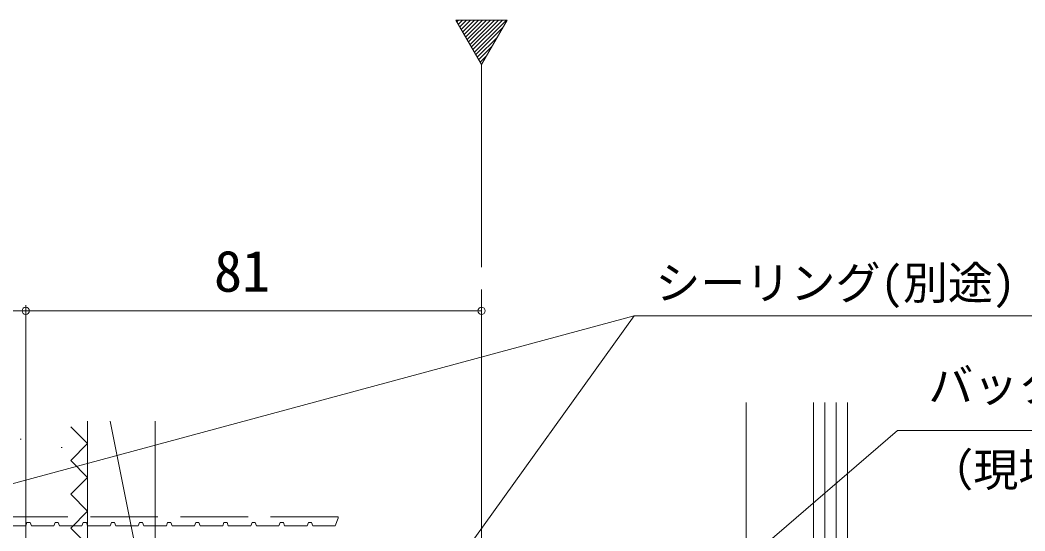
# Model space of a CAD drawing. Units: millimetres, scale not verified. Extents: x -1188 to -198, y -840 to 760.
# Drawn here: x -985.5 to -806.9, y 411.2 to 502 of the extents above; entities that cross this region are included whole.
import ezdxf
from ezdxf.enums import TextEntityAlignment as Align

# ---------------------------------------------------------------- set-up
doc = ezdxf.new("R2010")
doc.units = ezdxf.units.MM
doc.header["$LTSCALE"] = 4
doc.linetypes.add('CHAIN2', pattern=[12, 9, -1, 1, -1])
doc.linetypes.add('DASHED3', pattern=[4, 3, -1])
for name, color, linetype, lineweight in [('0-3_YKK_11', 7, 'Continuous', 9), ('0-5_YKK_12', 2, 'Continuous', 9), ('0-8_YKK_D', 6, 'Continuous', 9), ('0-9_YSS_K', 3, 'Continuous', 9)]:
    doc.layers.add(name, color=color, linetype=linetype, lineweight=lineweight)
doc.styles.add('ＭＳ ゴシック', font='')
doc.styles.get('ＭＳ ゴシック').set_extended_font_data('MS Gothic')

msp = doc.modelspace()

# ---------------------------------------------------------------- linework, layer by layer
at = {"layer": '0-3_YKK_11', "linetype": 'DASHED3'}
for p, q in [((-929, 413.746), (-994, 413.746)), ((-984.5, 412.146), (-984.279, 412.746)), ((-984.279, 412.746), (-983.721, 412.746)), ((-983.721, 412.746), (-983.5, 412.146)), ((-979.5, 412.146), (-979.279, 412.746)), ((-979.279, 412.746), (-978.721, 412.746)), ((-978.721, 412.746), (-978.5, 412.146)), ((-974.5, 412.146), (-974.279, 412.746)), ((-974.279, 412.746), (-973.721, 412.746)), ((-973.721, 412.746), (-973.5, 412.146)), ((-969.5, 412.146), (-969.279, 412.746)), ((-969.279, 412.746), (-968.721, 412.746)), ((-968.721, 412.746), (-968.5, 412.146)), ((-964.5, 412.146), (-964.279, 412.746)), ((-964.279, 412.746), (-963.721, 412.746)), ((-963.721, 412.746), (-963.5, 412.146)), ((-959.5, 412.146), (-959.279, 412.746)), ((-959.279, 412.746), (-958.721, 412.746)), ((-958.721, 412.746), (-958.5, 412.146)), ((-954.5, 412.146), (-954.279, 412.746)), ((-954.279, 412.746), (-953.721, 412.746)), ((-953.721, 412.746), (-953.5, 412.146)), ((-949.5, 412.146), (-949.279, 412.746)), ((-949.279, 412.746), (-948.721, 412.746)), ((-948.721, 412.746), (-948.5, 412.146)), ((-944.5, 412.146), (-944.279, 412.746)), ((-944.279, 412.746), (-943.721, 412.746)), ((-943.721, 412.746), (-943.5, 412.146)), ((-939.5, 412.146), (-939.279, 412.746)), ((-939.279, 412.746), (-938.721, 412.746)), ((-938.721, 412.746), (-938.5, 412.146)), ((-934.5, 412.146), (-934.279, 412.746)), ((-934.279, 412.746), (-933.721, 412.746)), ((-933.721, 412.746), (-933.5, 412.146)), ((-929.5, 412.146), (-929, 413.503)), ((-929, 413.503), (-929, 413.746)), ((-988.5, 412.146), (-984.5, 412.146)), ((-983.5, 412.146), (-979.5, 412.146)), ((-978.5, 412.146), (-974.5, 412.146)), ((-973.5, 412.146), (-969.5, 412.146)), ((-968.5, 412.146), (-964.5, 412.146)), ((-963.5, 412.146), (-959.5, 412.146)), ((-958.5, 412.146), (-954.5, 412.146)), ((-953.5, 412.146), (-949.5, 412.146)), ((-948.5, 412.146), (-944.5, 412.146)), ((-943.5, 412.146), (-939.5, 412.146)), ((-938.5, 412.146), (-934.5, 412.146)), ((-933.5, 412.146), (-929.5, 412.146))]:
    msp.add_line(p, q, dxfattribs=at)
at = {"layer": '0-5_YKK_12'}
for p, q in [((-898.953, 502.007), (-908.047, 502.007)), ((-908.047, 502.007), (-903.5, 494.132)), ((-907.875, 501.711), (-907.579, 502.007)), ((-907.617, 501.262), (-906.872, 502.007)), ((-907.358, 500.814), (-906.165, 502.007)), ((-907.099, 500.366), (-905.457, 502.007)), ((-906.84, 499.918), (-904.75, 502.007)), ((-906.581, 499.469), (-904.043, 502.007)), ((-906.322, 499.021), (-903.336, 502.007)), ((-906.064, 498.573), (-902.629, 502.007)), ((-905.805, 498.124), (-901.922, 502.007)), ((-905.546, 497.676), (-901.215, 502.007)), ((-905.287, 497.228), (-900.508, 502.007)), ((-905.028, 496.779), (-899.801, 502.007)), ((-904.77, 496.331), (-899.094, 502.007)), ((-903.5, 494.132), (-898.953, 502.007)), ((-904.511, 495.883), (-899.728, 500.666)), ((-904.252, 495.435), (-900.694, 498.993)), ((-903.993, 494.986), (-901.66, 497.32)), ((-903.734, 494.538), (-902.625, 495.647))]:
    msp.add_line(p, q, dxfattribs=at)
at = {"layer": '0-5_YKK_12', "linetype": 'CHAIN2'}
msp.add_line((-903.5, 494.132), (-903.5, 142.996), dxfattribs=at)
at = {"layer": '0-8_YKK_D'}
for p, q in [((-1046, 450.346), (-984.5, 450.346)), ((-984.5, 316.446), (-984.5, 451.346)), ((-984.5, 316.446), (-984.5, 451.346)), ((-984.5, 450.346), (-903.5, 450.346)), ((-903.5, 400.746), (-903.5, 451.346)), ((-990.315, 418.695), (-876.36, 449.432)), ((-969.373, 320.238), (-876.36, 449.432)), ((-876.36, 449.432), (-801.57, 449.432)), ((-956.566, 319.908), (-829.579, 429.063)), ((-829.579, 429.063), (-767.269, 429.063))]:
    msp.add_line(p, q, dxfattribs=at)
for centre in [(-984.5, 450.346), (-984.5, 450.346), (-903.5, 450.346)]:
    msp.add_circle(centre, 0.637, dxfattribs=at)
at = {"layer": '0-9_YSS_K'}
for p, q in [((-856.5, 434.046), (-856.5, 398.746)), ((-844.5, 344.746), (-844.5, 434.046)), ((-842.5, 344.746), (-842.5, 434.046)), ((-840.5, 344.746), (-840.5, 434.046)), ((-838.5, 344.746), (-838.5, 434.046)), ((-973.5, 430.746), (-973.5, 390.751)), ((-961.5, 430.746), (-961.5, 390.751)), ((-985.496, 427.52), (-985.296, 427.52)), ((-978.227, 426.067), (-978.027, 426.067))]:
    msp.add_line(p, q, dxfattribs=at)
at = {"layer": '0-9_YSS_K', "linetype": 'DASHED3'}
for p, q in [((-973.5, 426.751), (-976.5, 429.751)), ((-976.5, 423.751), (-973.5, 426.751)), ((-973.5, 420.751), (-976.5, 423.751)), ((-976.5, 417.751), (-973.5, 420.751)), ((-973.5, 414.751), (-976.5, 417.751)), ((-976.5, 411.751), (-973.5, 414.751)), ((-973.5, 408.751), (-976.5, 411.751))]:
    msp.add_line(p, q, dxfattribs=at)
at = {"layer": '0-9_YSS_K'}
msp.add_lwpolyline([(-969.499, 430.746), (-961.5, 390.751), (-973.5, 390.751)], dxfattribs=at)

# ---------------------------------------------------------------- texts
at = {"layer": '0-8_YKK_D', "color": 4, "style": 'ＭＳ ゴシック'}
for s, height, p in [('81', 7.331, (-951.04, 451.546)), ('シーリング(別途)', 5.865, (-872.61, 450.632)), ('バックアップ材', 5.865, (-824.116, 432.427)), ('（現地手配）', 5.865, (-824.116, 417.427))]:
    msp.add_text(s, height=height, dxfattribs=at).set_placement(p, align=Align.BOTTOM_LEFT)

doc.saveas('drawing.dxf')
